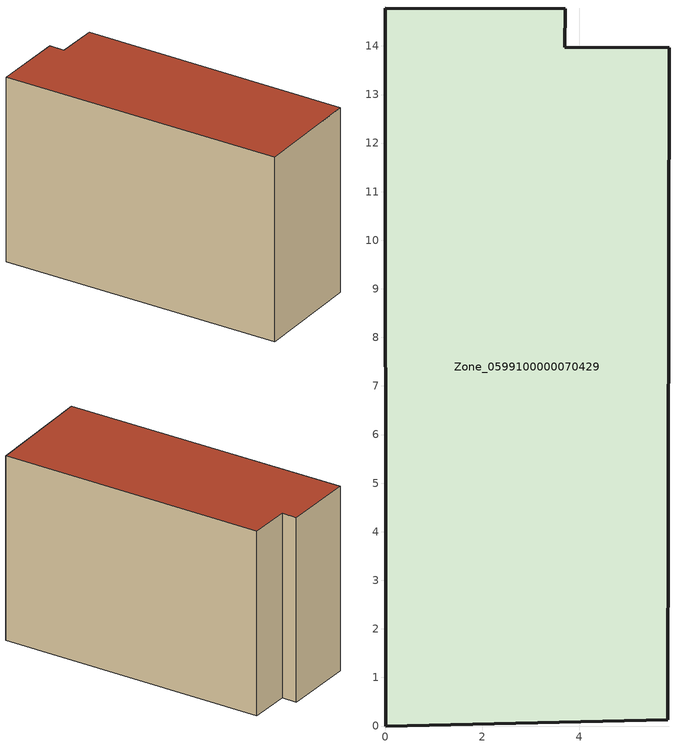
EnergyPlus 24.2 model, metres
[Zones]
Zone_0599100000070429
 floor ground (C_G): 0.01,0 0,14.78 3.71,14.76 3.7,13.97 5.85,13.96 5.82,0.13 z0
 wall outside (C_F): 0.01,0 5.82,0.13 5.85,13.96 3.7,13.97 3.71,14.76 0,14.78 0.01,0 z0:9.66
 roof outside (C_R): 0,14.78 0.01,0 5.82,0.13 5.85,13.96 3.7,13.97 3.71,14.76 z9.66
[BUILDING]
Pand.0599100000070429: North Axis=0; Terrain=City; Loads Convergence Tolerance Value=0.04; Temperature Convergence Tolerance Value=0.4; Solar Distribution=FullExterior; Maximum Number of Warmup Days=25; Minimum Number of Warmup Days=1
[Site:Location]
Rotterdam.The.Hague.AP_ZH_NLD Design_Conditions: Latitude=51.96; Longitude=4.45; Time Zone=1; Elevation=-4.5
[SITE:GROUNDTEMPERATURE:BUILDINGSURFACE]
18, 18, 18, 18, 18, 18, 18, 18, 18, 18, 18, 18
[MATERIAL] Thermal Absorptance=0.9; Solar Absorptance=0.7; Visible Absorptance=0.7
Name | Roughness | Thickness | Conductivity | Density | Specific Heat
G.TI.1946 | MediumSmooth | 0.15 | 1 | 540 | 1210
F.TI.1946 | Rough | 0.3 | 0.857143 | 1920 | 840
R.TI.1946 | MediumRough | 0.2 | 0.1 | 1500 | 1000
[CONSTRUCTION]
C_G: G.TI.1946
C_F: F.TI.1946
C_R: R.TI.1946
[ZONE]
Zone_0599100000070429: Type=1; Multiplier=1; Ceiling Height=Autocalculate; Volume=Autocalculate; Floor Area=autocalculate; Part of Total Floor Area=Yes
[ZONEINFILTRATION:DESIGNFLOWRATE]
Infil_Zone_0599100000070429: Zone or ZoneList or Space or SpaceList=Zone_0599100000070429; Schedule=AlwaysOn; Design Flow Rate Calculation Method=Flow/Area; Flow Rate per Floor Area=0.003; Constant Term Coefficient=1; Temperature Term Coefficient=0; Velocity Term Coefficient=0; Velocity Squared Term Coefficient=0
[HVACTEMPLATE:ZONE:IDEALLOADSAIRSYSTEM]
Zone_0599100000070429: Maximum Heating Supply Air Temperature=50; Minimum Cooling Supply Air Temperature=13; Maximum Heating Supply Air Humidity Ratio=0.0156; Minimum Cooling Supply Air Humidity Ratio=0.0077; Heating Limit=NoLimit; Cooling Limit=NoLimit; Dehumidification Control Type=ConstantSensibleHeatRatio; Cooling Sensible Heat Ratio=0.7; Dehumidification Setpoint=60; Humidification Control Type=None; Humidification Setpoint=30; Outdoor Air Method=None; Outdoor Air Flow Rate per Person=0.00944; Outdoor Air Flow Rate per Zone Floor Area=0; Outdoor Air Flow Rate per Zone=0; Demand Controlled Ventilation Type=None; Outdoor Air Economizer Type=NoEconomizer; Heat Recovery Type=None; Sensible Heat Recovery Effectiveness=0.7; Latent Heat Recovery Effectiveness=0.65
[ZONECONTROL:THERMOSTAT]
ThermostatControl_Zone_0599100000070429: Zone or ZoneList=Zone_0599100000070429; Control Type Schedule=DualSetpointControlType; Control 1=Thermostat_Zone_0599100000070429; Temperature Difference Between Cutout And Setpoint=0
[THERMOSTATSETPOINT:DUALSETPOINT]
Thermostat_Zone_0599100000070429: Heating Setpoint Temperature Schedule=HeatingSetpoint_Zone_0599100000070429; Cooling Setpoint Temperature Schedule=CoolingSetpoint_Zone_0599100000070429
[SCHEDULE:COMPACT]
HeatingSetpoint_Zone_0599100000070429: Through: 12/31, For: AllDays, Until: 24:00, 21
CoolingSetpoint_Zone_0599100000070429: Through: 12/31, For: AllDays, Until: 24:00, 24
DualSetpointControlType: Through: 12/31, For: AllDays, Until: 24:00, 4
AlwaysOn: Through: 12/31, For: AllDays, Until: 24:00, 1
